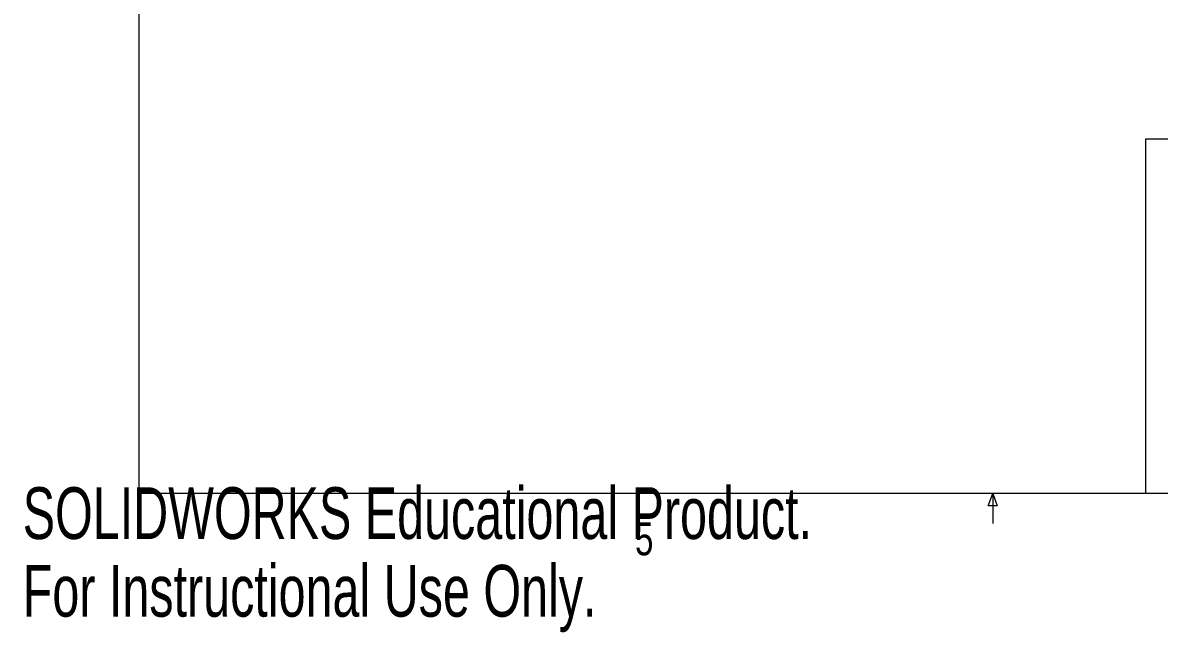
# Model space of a CAD drawing. Header units: inches. Extents: x 0 to 13.3, y 0 to 8.2.
# Drawn here: x 0 to 3.228, y -0.002 to 1.73 of the extents above; entities that cross this region are included whole.
import ezdxf

# ---------------------------------------------------------------- set-up
doc = ezdxf.new("R2010")
doc.units = ezdxf.units.IN
doc.header["$MEASUREMENT"] = 0
doc.styles.add('SLDTEXTSTYLE0', font='TXT', dxfattribs={"width": 0.75})
doc.styles.add('SLDTEXTSTYLE4', font='TXT', dxfattribs={"width": 0.7})
doc.dimstyles.new('SLDDIMSTYLE1', dxfattribs={"dimtxt": 0.1377952755905512, "dimasz": 0.2362204724409449, "dimexe": 0, "dimexo": 0.0625, "dimgap": 0.0344488188976378, "dimtad": 0, "dimtih": 1, "dimtoh": 1, "dimdec": 3, "dimlfac": 2, "dimrnd": 1e-09, "dimzin": 4, "dimdsep": 46, "dimtxsty": 'SLDTEXTSTYLE0', "dimblk1": 'NONE', "dimblk2": 'NONE', "dimsah": 1, "dimcen": 0, "dimadec": 0, "dimazin": 1, "dimtfac": 1, "dimtdec": 3, "dimtofl": 0, "dimtmove": 0, "dimatfit": 3, "dimldrblk": 'NONE', "dimfxl": 0, "dimfrac": 2, "dimtolj": 1, "dimtzin": 12, "dimarcsym": 0})

# ---------------------------------------------------------------- blocks, each defined once
blk = doc.blocks.new('_D_1')
at = {"color": 7, "linetype": 'Continuous', "lineweight": 18, "insert": (9.609786689556502, 4.596167682031187), "char_height": 0.1377952755905512, "attachment_point": 1, "style": 'SLDTEXTSTYLE0'}
blk.add_mtext('R10.000', dxfattribs=at)
blk = doc.blocks.new('_None')

msp = doc.modelspace()

# ---------------------------------------------------------------- linework, layer by layer
at = {"color": 7, "linetype": 'Continuous', "lineweight": 18}
for p, q in [((0.3299269999999985, 8.192073170731705), (0.3299269999999985, 0.3920731707317054)), ((5.825768501440323, 1.398961185275508), (3.188556927826696, 1.398961185275507)), ((3.188556927826696, 1.398961185275507), (3.188556927826696, 0.3920731707317042)), ((10.629927, 0.3920731707317041), (0.3299269999999985, 0.3920731707317054)), ((2.741425882529652, 0.3574999999999954), (2.754677, 0.3920731707317051)), ((2.754677, 0.3920731707317051), (2.754677000000002, 0.307273964934177)), ((2.754677, 0.3920731707317051), (2.767231973838248, 0.3574999999999955)), ((2.767231973838248, 0.3574999999999955), (2.741425882529652, 0.3574999999999954))]:
    msp.add_line(p, q, dxfattribs=at)

# ---------------------------------------------------------------- texts
at = {"color": 7, "linetype": 'Continuous', "char_height": 0.14705, "attachment_point": 1, "style": 'SLDTEXTSTYLE4'}
for s, insert in [('SOLIDWORKS Educational Product.', (0, 0.4101324111334674)), ('For Instructional Use Only.', (0, 0.1895574111334675))]:
    msp.add_mtext(s, dxfattribs=dict(at, insert=insert))
at = {"color": 7, "linetype": 'Continuous', "lineweight": 0, "insert": (1.738790950908986, 0.3105864247399691), "char_height": 0.09374999999999999, "attachment_point": 1, "style": 'SLDTEXTSTYLE0'}
msp.add_mtext('5', dxfattribs=at)

# ---------------------------------------------------------------- dimensions: what is measured, and where the dimension line sits
at = {"color": 7, "linetype": 'Continuous', "lineweight": 18}
dim = msp.add_radius_dim(center=(13.32205935357799, 7.168635491303737), mpoint=(0, 0), dimstyle='SLDDIMSTYLE1', dxfattribs=at)
dim.commit()
dim.dimension.update_dxf_attribs({"geometry": '_D_1', "text_midpoint": (9.945567013926874, 4.527915244273343), "dimtype": 164})

doc.saveas('drawing.dxf')
